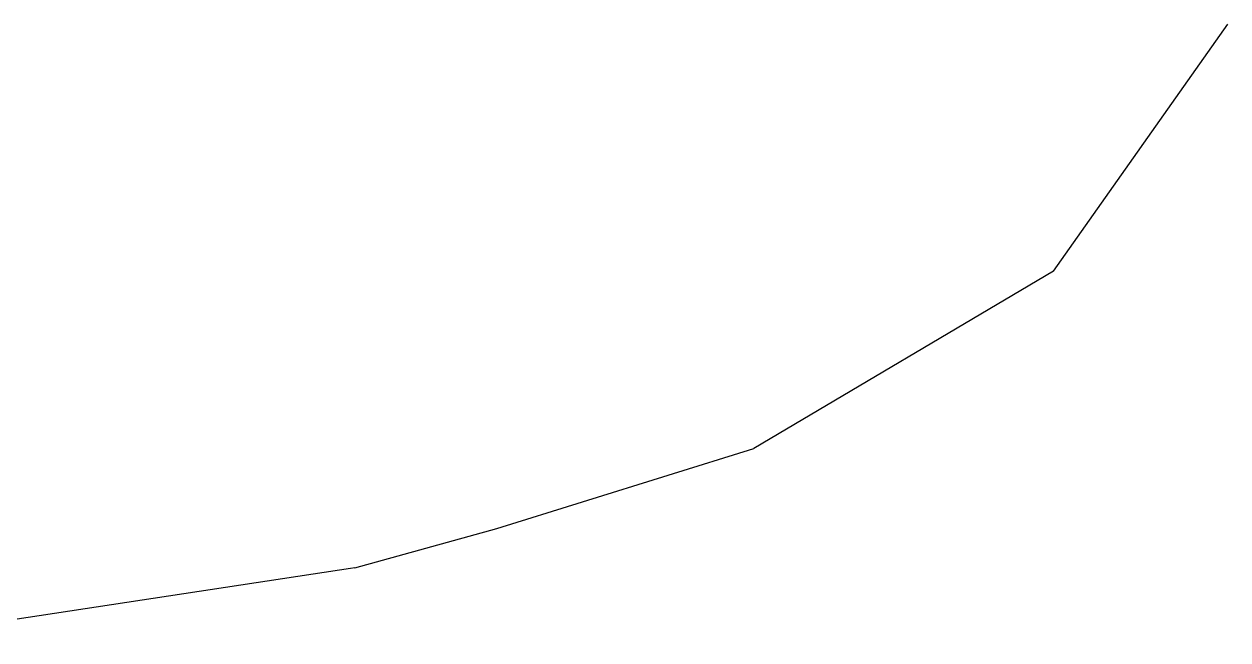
# Model space of a CAD drawing. Header units: millimetres. Extents: x 2336463 to 2579121, y 595385 to 778077.
# Drawn here: x 2526601 to 2526707.3, y 664012.7 to 664067 of the extents above; entities that cross this region are included whole.
import ezdxf

# ---------------------------------------------------------------- set-up
doc = ezdxf.new("R2010")
doc.units = ezdxf.units.MM
doc.header["$MEASUREMENT"] = 0
doc.linetypes.add('Wipeout_Contour', pattern=[1000, 0, -1000])
doc.layers.add('Интерьер - Мебель', color=7, linetype='Continuous')
doc.layers.add('Интерьер - Мебель_Ном._пера__62', color=7, linetype='Continuous', lineweight=25, true_color=0xaaaaaa)

msp = doc.modelspace()

# ---------------------------------------------------------------- wipeouts: each hides what was drawn before it
at = {"color": 254, "linetype": 'Wipeout_Contour', "lineweight": 0, "ltscale": 7837218.959248218}
msp.add_wipeout([(2526588.42, 664012.68), (2526630.24, 664019.05), (2526605, 664020.3)], dxfattribs=at).dxf.layer = 'Интерьер - Мебель'

# ---------------------------------------------------------------- next in the draw order: wipeouts: each hides what was drawn before it
at = {"color": 254, "linetype": 'Wipeout_Contour', "lineweight": 0, "ltscale": 7837343.590369187}
msp.add_wipeout([(2526630.24, 664019.05), (2526665.48, 664029.57), (2526649.85, 664030.36)], dxfattribs=at).dxf.layer = 'Интерьер - Мебель'
at = {"color": 254, "linetype": 'Wipeout_Contour', "lineweight": 0, "ltscale": 7837141.624681972}
msp.add_wipeout([(2526605, 664020.3), (2526551.99, 664014.3), (2526588.42, 664012.68)], dxfattribs=at).dxf.layer = 'Интерьер - Мебель'

# ---------------------------------------------------------------- next in the draw order: wipeouts: each hides what was drawn before it
at = {"color": 254, "linetype": 'Wipeout_Contour', "lineweight": 0, "ltscale": 7837446.120054344}
msp.add_wipeout([(2526683.42, 664045.59), (2526665.48, 664029.57), (2526691.92, 664045.23)], dxfattribs=at).dxf.layer = 'Интерьер - Мебель'
at = {"color": 254, "linetype": 'Wipeout_Contour', "lineweight": 0, "ltscale": 7837282.520244768}
msp.add_wipeout([(2526649.85, 664030.36), (2526605, 664020.3), (2526630.24, 664019.05)], dxfattribs=at).dxf.layer = 'Интерьер - Мебель'

# ---------------------------------------------------------------- next in the draw order: wipeouts: each hides what was drawn before it
at = {"color": 254, "linetype": 'Wipeout_Contour', "lineweight": 0, "ltscale": 7837520.066941667}
msp.add_wipeout([(2526691.92, 664045.23), (2526707.32, 664067.05), (2526702.56, 664067.05)], dxfattribs=at).dxf.layer = 'Интерьер - Мебель'
at = {"color": 254, "linetype": 'Wipeout_Contour', "lineweight": 0, "ltscale": 7837401.629281648}
msp.add_wipeout([(2526683.42, 664045.59), (2526649.85, 664030.36), (2526665.48, 664029.57)], dxfattribs=at).dxf.layer = 'Интерьер - Мебель'
at = {"color": 254, "linetype": 'Wipeout_Contour', "lineweight": 0, "ltscale": 7837119.084897863}
msp.add_wipeout([(2526551.99, 664014.3), (2526605, 664020.3), (2526561.44, 664024.37)], dxfattribs=at).dxf.layer = 'Интерьер - Мебель'

# ---------------------------------------------------------------- next in the draw order: wipeouts: each hides what was drawn before it
at = {"color": 254, "linetype": 'Wipeout_Contour', "lineweight": 0, "ltscale": 7837275.69323559}
msp.add_wipeout([(2526605, 664020.3), (2526649.85, 664030.36), (2526618.96, 664033.52)], dxfattribs=at).dxf.layer = 'Интерьер - Мебель'

# ---------------------------------------------------------------- next in the draw order: wipeouts: each hides what was drawn before it
at = {"color": 254, "linetype": 'Wipeout_Contour', "lineweight": 0, "ltscale": 7837403.545983885}
msp.add_wipeout([(2526662.48, 664047.36), (2526649.85, 664030.36), (2526683.42, 664045.59)], dxfattribs=at).dxf.layer = 'Интерьер - Мебель'
at = {"color": 254, "linetype": 'Wipeout_Contour', "lineweight": 0, "ltscale": 7837188.110159439}
msp.add_wipeout([(2526618.96, 664033.52), (2526561.44, 664024.37), (2526605, 664020.3)], dxfattribs=at).dxf.layer = 'Интерьер - Мебель'
at = {"color": 254, "linetype": 'Wipeout_Contour', "lineweight": 0, "ltscale": 7837334.793072637}
msp.add_wipeout([(2526665.48, 664029.57), (2526630.24, 664019.05), (2526642.78, 664022.53)], dxfattribs=at).dxf.layer = 'Интерьер - Мебель'

# ---------------------------------------------------------------- next in the draw order: linework, layer by layer
at = {"layer": 'Интерьер - Мебель_Ном._пера__62', "color": 253, "linetype": 'Continuous', "lineweight": 25, "true_color": 0xaaaaaa}
for p, q in [((2526642.78, 664022.53), (2526665.48, 664029.57)), ((2526630.24, 664019.05), (2526642.78, 664022.53)), ((2526630.24, 664019.05), (2526588.42, 664012.68))]:
    msp.add_line(p, q, dxfattribs=at)

# ---------------------------------------------------------------- next in the draw order: wipeouts: each hides what was drawn before it
at = {"color": 254, "linetype": 'Wipeout_Contour', "lineweight": 0, "ltscale": 7837493.639255903}
msp.add_wipeout([(2526683.42, 664045.59), (2526702.56, 664067.05), (2526687.95, 664067.05)], dxfattribs=at).dxf.layer = 'Интерьер - Мебель'
at = {"color": 254, "linetype": 'Wipeout_Contour', "lineweight": 0, "ltscale": 7837337.631951674}
msp.add_wipeout([(2526662.48, 664047.36), (2526618.96, 664033.52), (2526649.85, 664030.36)], dxfattribs=at).dxf.layer = 'Интерьер - Мебель'

# ---------------------------------------------------------------- next in the draw order: wipeouts: each hides what was drawn before it
at = {"color": 254, "linetype": 'Wipeout_Contour', "lineweight": 0, "ltscale": 7837157.91081471}
msp.add_wipeout([(2526568.45, 664037.77), (2526561.44, 664024.37), (2526618.96, 664033.52)], dxfattribs=at).dxf.layer = 'Интерьер - Мебель'

# ---------------------------------------------------------------- next in the draw order: wipeouts: each hides what was drawn before it
at = {"color": 254, "linetype": 'Wipeout_Contour', "lineweight": 0, "ltscale": 7837320.218923335}
msp.add_wipeout([(2526625.99, 664049.91), (2526618.96, 664033.52), (2526662.48, 664047.36)], dxfattribs=at).dxf.layer = 'Интерьер - Мебель'

# ---------------------------------------------------------------- next in the draw order: wipeouts: each hides what was drawn before it
at = {"color": 254, "linetype": 'Wipeout_Contour', "lineweight": 0, "ltscale": 7837434.458605979}
msp.add_wipeout([(2526687.95, 664067.05), (2526661.64, 664067.05), (2526662.48, 664047.36)], dxfattribs=at).dxf.layer = 'Интерьер - Мебель'
at = {"color": 254, "linetype": 'Wipeout_Contour', "lineweight": 0, "ltscale": 7837225.997856272}
msp.add_wipeout([(2526625.99, 664049.91), (2526568.45, 664037.77), (2526618.96, 664033.52)], dxfattribs=at).dxf.layer = 'Интерьер - Мебель'

# ---------------------------------------------------------------- next in the draw order: wipeouts: each hides what was drawn before it
at = {"color": 254, "linetype": 'Wipeout_Contour', "lineweight": 0, "ltscale": 7837491.483902026}
msp.add_wipeout([(2526702.56, 664067.05), (2526683.42, 664045.59), (2526691.92, 664045.23)], dxfattribs=at).dxf.layer = 'Интерьер - Мебель'
at = {"color": 254, "linetype": 'Wipeout_Contour', "lineweight": 0, "ltscale": 7837185.278734623}
msp.add_wipeout([(2526570.85, 664052.62), (2526568.45, 664037.77), (2526625.99, 664049.91)], dxfattribs=at).dxf.layer = 'Интерьер - Мебель'

# ---------------------------------------------------------------- next in the draw order: linework, layer by layer
at = {"layer": 'Интерьер - Мебель_Ном._пера__62', "color": 253, "linetype": 'Continuous', "lineweight": 25, "true_color": 0xaaaaaa}
msp.add_line((2526691.92, 664045.23), (2526707.32, 664067.05), dxfattribs=at)

# ---------------------------------------------------------------- next in the draw order: wipeouts: each hides what was drawn before it
at = {"color": 254, "linetype": 'Wipeout_Contour', "lineweight": 0, "ltscale": 7837335.747852391}
msp.add_wipeout([(2526621.77, 664067.05), (2526625.99, 664049.91), (2526661.64, 664067.05)], dxfattribs=at).dxf.layer = 'Интерьер - Мебель'
at = {"color": 254, "linetype": 'Wipeout_Contour', "lineweight": 0, "ltscale": 7837449.073084395}
msp.add_wipeout([(2526687.95, 664067.05), (2526662.48, 664047.36), (2526683.42, 664045.59)], dxfattribs=at).dxf.layer = 'Интерьер - Мебель'

# ---------------------------------------------------------------- next in the draw order: linework, layer by layer
at = {"layer": 'Интерьер - Мебель_Ном._пера__62', "color": 253, "linetype": 'Continuous', "lineweight": 25, "true_color": 0xaaaaaa}
msp.add_line((2526691.92, 664045.23), (2526665.48, 664029.57), dxfattribs=at)

# ---------------------------------------------------------------- next in the draw order: wipeouts: each hides what was drawn before it
at = {"color": 254, "linetype": 'Wipeout_Contour', "lineweight": 0, "ltscale": 7837191.124371152}
msp.add_wipeout([(2526566.5, 664067.05), (2526570.85, 664052.62), (2526621.77, 664067.05)], dxfattribs=at).dxf.layer = 'Интерьер - Мебель'
at = {"color": 254, "linetype": 'Wipeout_Contour', "lineweight": 0, "ltscale": 7837369.047342831}
msp.add_wipeout([(2526661.64, 664067.05), (2526625.99, 664049.91), (2526662.48, 664047.36)], dxfattribs=at).dxf.layer = 'Интерьер - Мебель'

# ---------------------------------------------------------------- next in the draw order: wipeouts: each hides what was drawn before it
at = {"color": 254, "linetype": 'Wipeout_Contour', "lineweight": 0, "ltscale": 7837243.275064253}
msp.add_wipeout([(2526570.85, 664052.62), (2526625.99, 664049.91), (2526621.77, 664067.05)], dxfattribs=at).dxf.layer = 'Интерьер - Мебель'

doc.saveas('drawing.dxf')
